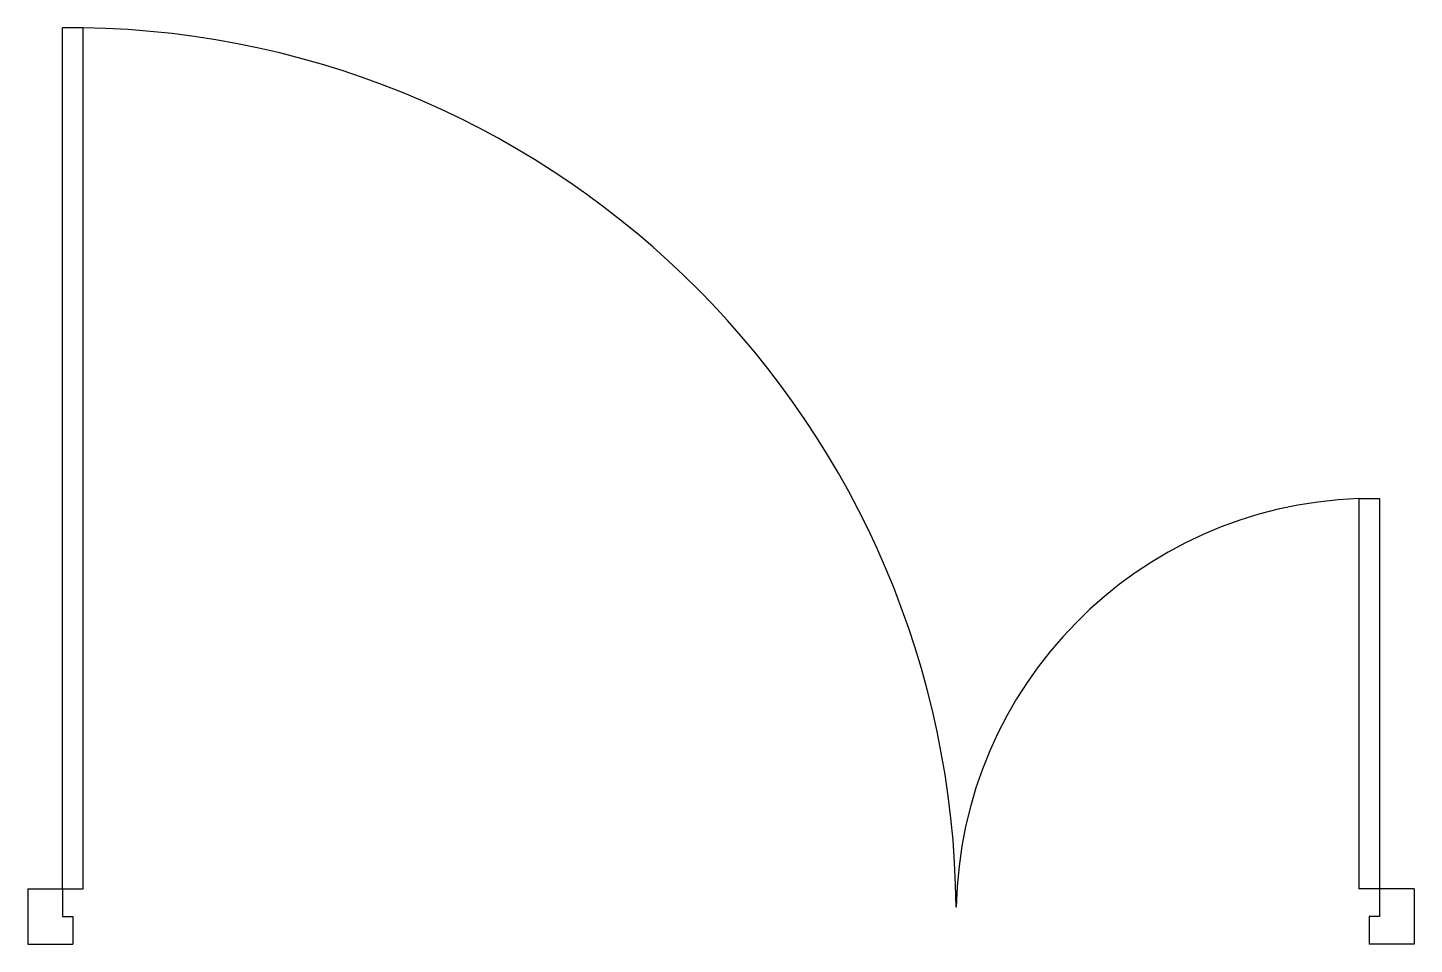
# Model space of a CAD drawing. Header units: inches. Extents: x 4.25 to 5.25, y 3.64 to 4.3.
import ezdxf

# ---------------------------------------------------------------- set-up
doc = ezdxf.new("R2010")
doc.units = ezdxf.units.IN
doc.header["$MEASUREMENT"] = 0

msp = doc.modelspace()

# ---------------------------------------------------------------- linework, layer by layer
for p, q in [((4.2791, 3.6808), (4.2791, 4.3018)), ((4.2941, 4.3018), (4.2791, 4.3018)), ((4.2941, 3.6808), (4.2941, 4.3018)), ((5.2141, 3.9622), (5.2141, 3.6808)), ((5.2141, 3.9622), (5.2291, 3.9622)), ((5.2291, 3.9622), (5.2291, 3.6808)), ((4.2541, 3.6808), (4.2941, 3.6808)), ((4.2541, 3.6808), (4.2541, 3.6408)), ((4.2791, 3.6808), (4.2791, 3.6608)), ((5.2541, 3.6808), (5.2141, 3.6808)), ((5.2291, 3.6808), (5.2291, 3.6608)), ((5.2541, 3.6808), (5.2541, 3.6408)), ((4.2791, 3.6608), (4.2866, 3.6608)), ((4.2866, 3.6608), (4.2866, 3.6408)), ((5.2291, 3.6608), (5.2216, 3.6608)), ((5.2216, 3.6608), (5.2216, 3.6408)), ((4.2541, 3.6408), (4.2866, 3.6408)), ((5.2541, 3.6408), (5.2216, 3.6408))]:
    msp.add_line(p, q)
for centre, radius, start, end in [((4.2836, 3.6618), 0.6401, 0.5142, 89.0614), ((5.2243, 3.6618), 0.3006, 91.9469, 178.9062)]:
    msp.add_arc(centre, radius, start, end)

doc.saveas('drawing.dxf')
